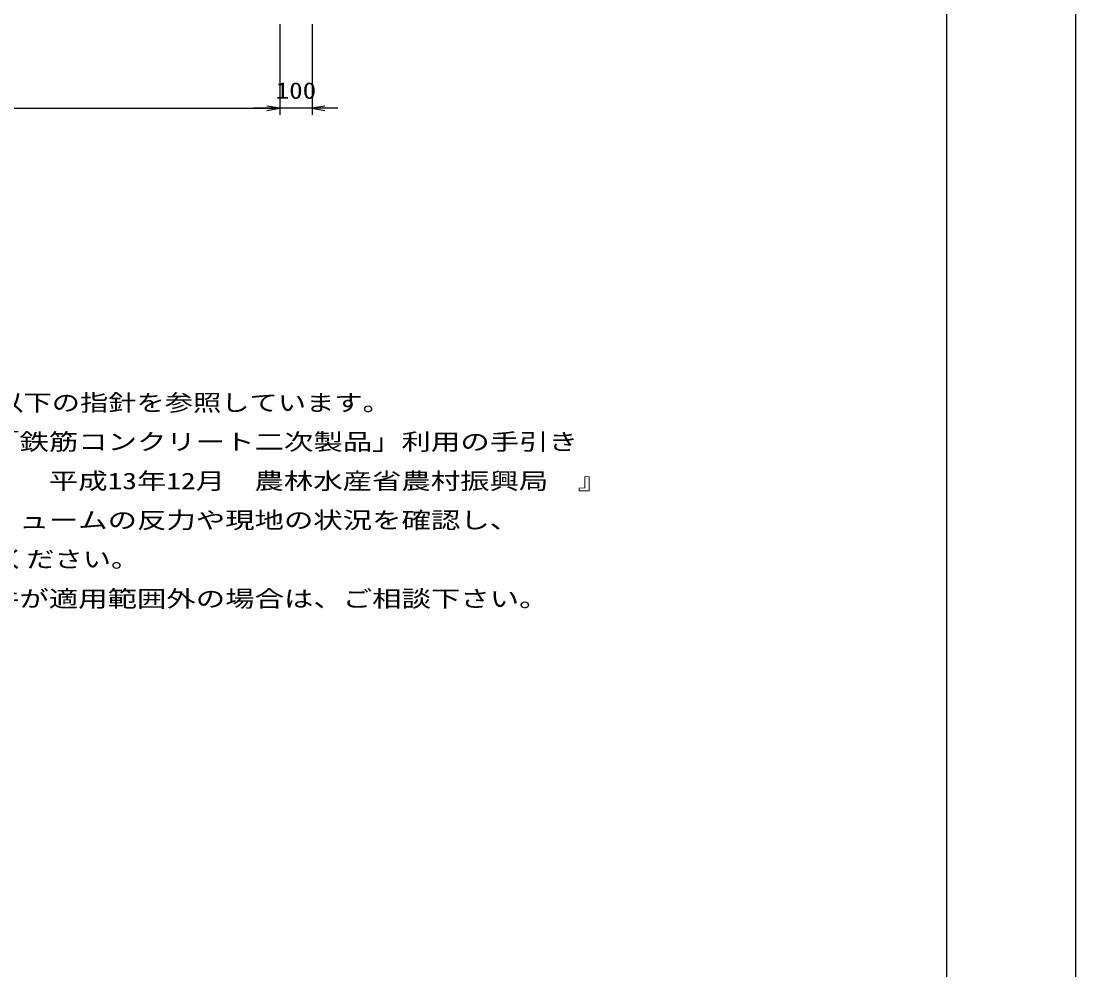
# Model space of a CAD drawing. Units: millimetres at full size; details may follow other scales. Extents: x 0 to 16820, y 0 to 11880.
# Drawn here: x 13554 to 16820, y 2938 to 5875 of the extents above; entities that cross this region are included whole.
import ezdxf
from ezdxf.enums import TextEntityAlignment as Align

# ---------------------------------------------------------------- set-up
doc = ezdxf.new("R2010")
doc.units = ezdxf.units.MM
doc.layers.add('D-DOC', color=7, linetype='Continuous')
doc.layers.add('D-STR-DIM', color=7, linetype='Continuous', lineweight=25)
doc.layers.add('D-TTL', color=2, linetype='Continuous', lineweight=25)
doc.styles.add('ＭＳ ゴシック', font='')
doc.styles.get('ＭＳ ゴシック').set_extended_font_data('MS Gothic')

# ---------------------------------------------------------------- blocks, each defined once
blk = doc.blocks.new('open_arrow')
at = {"color": 0, "linetype": 'Continuous', "lineweight": -2}
blk.add_lwpolyline([(7.5, 1.25), (0, 0), (7.5, -1.25)], dxfattribs=at)

msp = doc.modelspace()

# ---------------------------------------------------------------- linework, layer by layer
at = {"layer": 'D-STR-DIM'}
for p, q in [((14355, 5865), (14355, 5585)), ((14355, 5865), (14355, 5585)), ((14455, 5865), (14455, 5585)), ((12485, 5605), (14355, 5605)), ((14535, 5605), (14275, 5605))]:
    msp.add_line(p, q, dxfattribs=at)
at = {"layer": 'D-TTL'}
for points in [[(0, 0), (16820, 0), (16820, 11880), (0, 11880)], [(400, 400), (16420, 400), (16420, 11480), (400, 11480)]]:
    msp.add_lwpolyline(points, close=True, dxfattribs=at)

# ---------------------------------------------------------------- block references
at = {"layer": 'D-STR-DIM', "xscale": 5.33, "yscale": 5.33, "rotation": 180}
msp.add_blockref('open_arrow', (14355, 5605), dxfattribs=at)
msp.add_blockref('open_arrow', (14355, 5605), dxfattribs=at)
at = {"layer": 'D-STR-DIM', "xscale": 5.33, "yscale": 5.33}
msp.add_blockref('open_arrow', (14455, 5605), dxfattribs=at)

# ---------------------------------------------------------------- texts
at = {"layer": 'D-DOC', "style": 'ＭＳ ゴシック'}
for s, width, p in [('※１．大型排水フリュームの基礎形状は、以下の指針を参照しています。', 1.25, (11811.472, 4652.469)), ('\u3000\u3000\u3000『\u3000土地改良事業標準設計図面集「鉄筋コンクリート二次製品」利用の手引き', 1.3, (11820, 4531.538)), ('\u3000\u3000\u3000\u3000\u3000\u3000\u3000\u3000\u3000\u3000\u3000\u3000\u3000\u3000\u3000\u3000\u3000\u3000\u3000\u3000平成13年12月\u3000農林水産省農村振興局\u3000』', 1.3, (11820, 4410.252)), ('\u3000２．基礎の形状は参考値ですので、フリュームの反力や現地の状況を確認し、', 1.3, (11820, 4288.966)), ('\u3000\u3000\u3000適用する指針等に注意して決定してください。', 1.25, (11820, 4168.036)), ('\u3000３．上載荷重や土質定数などの設計条件が適用範囲外の場合は、ご相談下さい。', 1.3, (11820, 4045.684))]:
    msp.add_text(s, height=51.32, dxfattribs=dict(at, width=width)).set_placement(p, align=Align.BOTTOM_LEFT)
at = {"layer": 'D-STR-DIM', "style": 'ＭＳ ゴシック', "width": 1.2}
msp.add_text('100', height=51.32, dxfattribs=at).set_placement((14405, 5660), align=Align.MIDDLE_CENTER)

doc.saveas('drawing.dxf')
